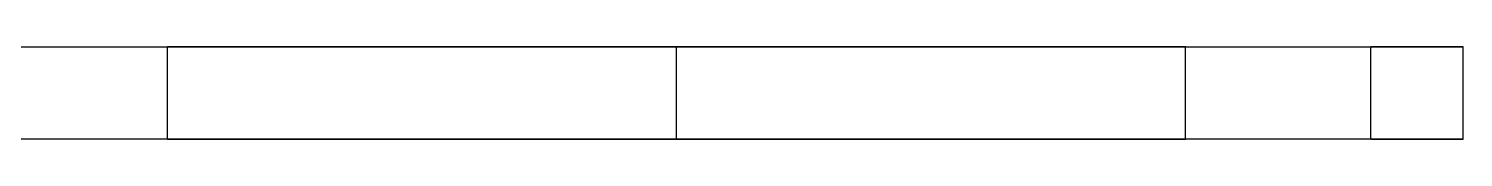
# Model space of a CAD drawing. Header units: metres. Extents: x 0 to 420, y 0 to 297.
# Drawn here: x 285 to 316, y 92 to 94 of the extents above; entities that cross this region are included whole.
import ezdxf

# ---------------------------------------------------------------- set-up
doc = ezdxf.new("R2010")
doc.units = ezdxf.units.M
doc.header["$LTSCALE"] = 0.5
doc.layers.add('GEOMETRY', color=7, linetype='Continuous')

msp = doc.modelspace()

# ---------------------------------------------------------------- linework, layer by layer
at = {"layer": 'GEOMETRY'}
for p, q in [((263, 94), (314, 94)), ((263, 94), (314, 94)), ((288.06, 94), (288, 94)), ((288, 94), (288.015, 94)), ((288, 92), (288, 94)), ((288.015, 94), (288.03, 94)), ((288.03, 94), (288.045, 94)), ((288.045, 94), (288.061, 94)), ((288.121, 94), (288.06, 94)), ((288.061, 94), (288.089, 94)), ((288.089, 94), (288.134, 94)), ((288.181, 94), (288.121, 94)), ((288.134, 94), (288.179, 94)), ((288.179, 94), (288.224, 94)), ((288.241, 94), (288.181, 94)), ((288.224, 94), (288.269, 94)), ((288.352, 94), (288.241, 94)), ((288.269, 94), (288.34, 94)), ((288.34, 94), (288.415, 94)), ((288.53, 94), (288.352, 94)), ((288.415, 94), (288.489, 94)), ((288.489, 94), (288.564, 94)), ((288.708, 94), (288.53, 94)), ((288.564, 94), (288.647, 94)), ((288.647, 94), (288.75, 94)), ((288.886, 94), (288.708, 94)), ((288.75, 94), (288.853, 94)), ((288.853, 94), (288.957, 94)), ((289.064, 94), (288.886, 94)), ((288.957, 94), (289.06, 94)), ((289.06, 94), (289.183, 94)), ((289.335, 94), (289.064, 94)), ((289.183, 94), (289.313, 94)), ((289.313, 94), (289.444, 94)), ((289.622, 94), (289.335, 94)), ((289.444, 94), (289.574, 94)), ((289.574, 94), (289.708, 94)), ((289.908, 94), (289.622, 94)), ((289.708, 94), (289.864, 94)), ((289.864, 94), (290.021, 94)), ((290.195, 94), (289.908, 94)), ((290.021, 94), (290.177, 94)), ((290.177, 94), (290.333, 94)), ((290.509, 94), (290.195, 94)), ((290.333, 94), (290.503, 94)), ((290.503, 94), (290.682, 94)), ((290.89, 94), (290.509, 94)), ((290.682, 94), (290.862, 94)), ((290.862, 94), (291.042, 94)), ((291.271, 94), (290.89, 94)), ((291.042, 94), (291.222, 94)), ((291.222, 94), (291.423, 94)), ((291.652, 94), (291.271, 94)), ((291.423, 94), (291.624, 94)), ((291.624, 94), (291.825, 94)), ((292.033, 94), (291.652, 94)), ((291.825, 94), (292.027, 94)), ((292.027, 94), (292.236, 94)), ((292.467, 94), (292.033, 94)), ((292.236, 94), (292.456, 94)), ((292.456, 94), (292.676, 94)), ((292.924, 94), (292.467, 94)), ((292.676, 94), (292.896, 94)), ((292.896, 94), (293.116, 94)), ((293.38, 94), (292.924, 94)), ((293.116, 94), (293.35, 94)), ((293.35, 94), (293.586, 94)), ((293.836, 94), (293.38, 94)), ((293.586, 94), (293.822, 94)), ((293.822, 94), (294.059, 94)), ((294.3, 94), (293.836, 94)), ((294.059, 94), (294.299, 94)), ((294.299, 94), (294.548, 94)), ((294.809, 94), (294.3, 94)), ((294.548, 94), (294.797, 94)), ((294.797, 94), (295.046, 94)), ((295.317, 94), (294.809, 94)), ((295.046, 94), (295.296, 94)), ((295.296, 94), (295.552, 94)), ((295.826, 94), (295.317, 94)), ((295.552, 94), (295.811, 94)), ((295.811, 94), (296.071, 94)), ((296.334, 94), (295.826, 94)), ((296.071, 94), (296.33, 94)), ((296.33, 94), (296.59, 94)), ((296.858, 94), (296.334, 94)), ((296.59, 94), (296.856, 94)), ((296.856, 94), (297.122, 94)), ((297.394, 94), (296.858, 94)), ((297.122, 94), (297.388, 94)), ((297.388, 94), (297.654, 94)), ((297.929, 94), (297.394, 94)), ((297.654, 94), (297.922, 94)), ((297.922, 94), (298.192, 94)), ((298.465, 94), (297.929, 94)), ((298.192, 94), (298.461, 94)), ((298.461, 94), (298.731, 94)), ((299, 94), (298.465, 94)), ((298.731, 94), (299, 94)), ((299, 94), (299.269, 94)), ((299.535, 94), (299, 94)), ((299, 93.969), (299, 94)), ((299, 93.937), (299, 93.969)), ((299, 93.906), (299, 93.937)), ((299.269, 94), (299.539, 94)), ((300.071, 94), (299.535, 94)), ((299.539, 94), (299.808, 94)), ((299.808, 94), (300.078, 94)), ((300.606, 94), (300.071, 94)), ((300.078, 94), (300.346, 94)), ((300.346, 94), (300.612, 94)), ((301.142, 94), (300.606, 94)), ((300.612, 94), (300.878, 94)), ((300.878, 94), (301.144, 94)), ((301.666, 94), (301.142, 94)), ((301.144, 94), (301.41, 94)), ((301.41, 94), (301.67, 94)), ((302.174, 94), (301.666, 94)), ((301.67, 94), (301.929, 94)), ((301.929, 94), (302.189, 94)), ((302.683, 94), (302.174, 94)), ((302.189, 94), (302.448, 94)), ((302.448, 94), (302.704, 94)), ((303.191, 94), (302.683, 94)), ((302.704, 94), (302.954, 94)), ((302.954, 94), (303.203, 94)), ((303.7, 94), (303.191, 94)), ((303.203, 94), (303.452, 94)), ((303.452, 94), (303.701, 94)), ((304.164, 94), (303.7, 94)), ((303.701, 94), (303.941, 94)), ((303.941, 94), (304.178, 94)), ((304.62, 94), (304.164, 94)), ((304.178, 94), (304.414, 94)), ((304.414, 94), (304.65, 94)), ((305.076, 94), (304.62, 94)), ((304.65, 94), (304.884, 94)), ((304.884, 94), (305.104, 94)), ((305.533, 94), (305.076, 94)), ((305.104, 94), (305.324, 94)), ((305.324, 94), (305.544, 94)), ((305.967, 94), (305.533, 94)), ((305.544, 94), (305.764, 94)), ((305.764, 94), (305.973, 94)), ((306.348, 94), (305.967, 94)), ((305.973, 94), (306.175, 94)), ((306.175, 94), (306.376, 94)), ((306.729, 94), (306.348, 94)), ((306.376, 94), (306.577, 94)), ((306.577, 94), (306.778, 94)), ((307.11, 94), (306.729, 94)), ((306.778, 94), (306.958, 94)), ((306.958, 94), (307.138, 94)), ((307.491, 94), (307.11, 94)), ((307.138, 94), (307.318, 94)), ((307.318, 94), (307.497, 94)), ((307.805, 94), (307.491, 94)), ((307.497, 94), (307.667, 94)), ((307.667, 94), (307.823, 94)), ((308.092, 94), (307.805, 94)), ((307.823, 94), (307.979, 94)), ((307.979, 94), (308.136, 94)), ((308.378, 94), (308.092, 94)), ((308.136, 94), (308.292, 94)), ((308.292, 94), (308.426, 94)), ((308.665, 94), (308.378, 94)), ((308.426, 94), (308.556, 94)), ((308.556, 94), (308.687, 94)), ((308.936, 94), (308.665, 94)), ((308.687, 94), (308.817, 94)), ((308.817, 94), (308.94, 94)), ((309.114, 94), (308.936, 94)), ((308.94, 94), (309.043, 94)), ((309.043, 94), (309.147, 94)), ((309.292, 94), (309.114, 94)), ((309.147, 94), (309.25, 94)), ((309.25, 94), (309.353, 94)), ((309.47, 94), (309.292, 94)), ((309.353, 94), (309.436, 94)), ((309.436, 94), (309.511, 94)), ((309.648, 94), (309.47, 94)), ((309.511, 94), (309.585, 94)), ((309.585, 94), (309.66, 94)), ((309.759, 94), (309.648, 94)), ((309.66, 94), (309.731, 94)), ((309.731, 94), (309.776, 94)), ((309.819, 94), (309.759, 94)), ((309.776, 94), (309.821, 94)), ((309.879, 94), (309.819, 94)), ((309.821, 94), (309.866, 94)), ((309.866, 94), (309.911, 94)), ((309.94, 94), (309.879, 94)), ((309.911, 94), (309.939, 94)), ((309.939, 94), (309.955, 94)), ((310, 94), (309.94, 94)), ((309.955, 94), (309.97, 94)), ((309.97, 94), (309.985, 94)), ((309.985, 94), (310, 94)), ((310, 92), (310, 94)), ((314.049, 94), (314, 94)), ((314, 94), (314.049, 94)), ((314, 92), (314, 94)), ((314, 92), (314, 94)), ((314.098, 94), (314.049, 94)), ((314.049, 94), (314.098, 94)), ((314.147, 94), (314.098, 94)), ((314.098, 94), (314.147, 94)), ((314.196, 94), (314.147, 94)), ((314.147, 94), (314.196, 94)), ((314.245, 94), (314.196, 94)), ((314.196, 94), (314.245, 94)), ((314.293, 94), (314.245, 94)), ((314.245, 94), (314.293, 94)), ((314.341, 94), (314.293, 94)), ((314.293, 94), (314.341, 94)), ((314.39, 94), (314.341, 94)), ((314.341, 94), (314.39, 94)), ((314.438, 94), (314.39, 94)), ((314.39, 94), (314.438, 94)), ((314.485, 94), (314.438, 94)), ((314.438, 94), (314.485, 94)), ((314.533, 94), (314.485, 94)), ((314.485, 94), (314.533, 94)), ((314.58, 94), (314.533, 94)), ((314.533, 94), (314.58, 94)), ((314.627, 94), (314.58, 94)), ((314.58, 94), (314.627, 94)), ((314.674, 94), (314.627, 94)), ((314.627, 94), (314.674, 94)), ((314.719, 94), (314.674, 94)), ((314.674, 94), (314.719, 94)), ((314.764, 94), (314.719, 94)), ((314.719, 94), (314.764, 94)), ((314.809, 94), (314.764, 94)), ((314.764, 94), (314.809, 94)), ((314.855, 94), (314.809, 94)), ((314.809, 94), (314.855, 94)), ((314.898, 94), (314.855, 94)), ((314.855, 94), (314.898, 94)), ((314.941, 94), (314.898, 94)), ((314.898, 94), (314.941, 94)), ((314.984, 94), (314.941, 94)), ((314.941, 94), (314.984, 94)), ((315.027, 94), (314.984, 94)), ((314.984, 94), (315.027, 94)), ((315.07, 94), (315.027, 94)), ((315.027, 94), (315.07, 94)), ((315.11, 94), (315.07, 94)), ((315.07, 94), (315.11, 94)), ((315.15, 94), (315.11, 94)), ((315.11, 94), (315.15, 94)), ((315.19, 94), (315.15, 94)), ((315.15, 94), (315.19, 94)), ((315.23, 94), (315.19, 94)), ((315.19, 94), (315.23, 94)), ((315.268, 94), (315.23, 94)), ((315.23, 94), (315.268, 94)), ((315.304, 94), (315.268, 94)), ((315.268, 94), (315.304, 94)), ((315.341, 94), (315.304, 94)), ((315.304, 94), (315.341, 94)), ((315.378, 94), (315.341, 94)), ((315.341, 94), (315.378, 94)), ((315.414, 94), (315.378, 94)), ((315.378, 94), (315.414, 94)), ((315.447, 94), (315.414, 94)), ((315.414, 94), (315.447, 94)), ((315.48, 94), (315.447, 94)), ((315.447, 94), (315.48, 94)), ((315.512, 94), (315.48, 94)), ((315.48, 94), (315.512, 94)), ((315.545, 94), (315.512, 94)), ((315.512, 94), (315.545, 94)), ((315.576, 94), (315.545, 94)), ((315.545, 94), (315.576, 94)), ((315.604, 94), (315.576, 94)), ((315.576, 94), (315.604, 94)), ((315.633, 94), (315.604, 94)), ((315.604, 94), (315.633, 94)), ((315.661, 94), (315.633, 94)), ((315.633, 94), (315.661, 94)), ((315.689, 94), (315.661, 94)), ((315.661, 94), (315.689, 94)), ((315.714, 94), (315.689, 94)), ((315.689, 94), (315.714, 94)), ((315.738, 94), (315.714, 94)), ((315.714, 94), (315.738, 94)), ((315.761, 94), (315.738, 94)), ((315.738, 94), (315.761, 94)), ((315.785, 94), (315.761, 94)), ((315.761, 94), (315.785, 94)), ((315.807, 94), (315.785, 94)), ((315.785, 94), (315.807, 94)), ((315.826, 94), (315.807, 94)), ((315.807, 94), (315.826, 94)), ((315.845, 94), (315.826, 94)), ((315.826, 94), (315.845, 94)), ((315.864, 94), (315.845, 94)), ((315.845, 94), (315.864, 94)), ((315.882, 94), (315.864, 94)), ((315.864, 94), (315.882, 94)), ((315.897, 94), (315.882, 94)), ((315.882, 94), (315.897, 94)), ((315.911, 94), (315.897, 94)), ((315.897, 94), (315.911, 94)), ((315.925, 94), (315.911, 94)), ((315.911, 94), (315.925, 94)), ((315.938, 94), (315.925, 94)), ((315.925, 94), (315.938, 94)), ((315.951, 94), (315.938, 94)), ((315.938, 94), (315.951, 94)), ((315.959, 94), (315.951, 94)), ((315.951, 94), (315.959, 94)), ((315.967, 94), (315.959, 94)), ((315.959, 94), (315.967, 94)), ((315.976, 94), (315.967, 94)), ((315.967, 94), (315.976, 94)), ((315.984, 94), (315.976, 94)), ((315.976, 94), (315.984, 94)), ((315.989, 94), (315.984, 94)), ((315.984, 94), (315.989, 94)), ((315.992, 94), (315.989, 94)), ((315.989, 94), (315.992, 94)), ((315.994, 94), (315.992, 94)), ((315.992, 94), (315.994, 94)), ((315.997, 94), (315.994, 94)), ((315.994, 94), (315.997, 94)), ((316, 94), (315.997, 94)), ((315.997, 94), (316, 94)), ((316, 92), (316, 94)), ((316, 92), (316, 94)), ((299, 93.875), (299, 93.906)), ((299, 93.844), (299, 93.875)), ((299, 93.812), (299, 93.844)), ((299, 93.781), (299, 93.812)), ((299, 93.75), (299, 93.781)), ((299, 93.719), (299, 93.75)), ((299, 93.687), (299, 93.719)), ((299, 93.656), (299, 93.687)), ((299, 93.625), (299, 93.656)), ((299, 93.594), (299, 93.625)), ((299, 93.562), (299, 93.594)), ((299, 93.531), (299, 93.562)), ((299, 93.5), (299, 93.531)), ((299, 93.469), (299, 93.5)), ((299, 93.437), (299, 93.469)), ((299, 93.406), (299, 93.437)), ((299, 93.375), (299, 93.406)), ((299, 93.344), (299, 93.375)), ((299, 93.312), (299, 93.344)), ((299, 93.281), (299, 93.312)), ((299, 93.25), (299, 93.281)), ((299, 93.219), (299, 93.25)), ((299, 93.187), (299, 93.219)), ((299, 93.156), (299, 93.187)), ((299, 93.125), (299, 93.156)), ((299, 93.094), (299, 93.125)), ((299, 93.062), (299, 93.094)), ((299, 93.031), (299, 93.062)), ((299, 93), (299, 93.031)), ((299, 92.969), (299, 93)), ((299, 92.937), (299, 92.969)), ((299, 92.906), (299, 92.937)), ((299, 92.875), (299, 92.906)), ((299, 92.844), (299, 92.875)), ((299, 92.812), (299, 92.844)), ((299, 92.781), (299, 92.812)), ((299, 92.75), (299, 92.781)), ((299, 92.719), (299, 92.75)), ((299, 92.687), (299, 92.719)), ((299, 92.656), (299, 92.687)), ((299, 92.625), (299, 92.656)), ((299, 92.594), (299, 92.625)), ((299, 92.562), (299, 92.594)), ((299, 92.531), (299, 92.562)), ((299, 92.5), (299, 92.531)), ((299, 92.469), (299, 92.5)), ((299, 92.437), (299, 92.469)), ((299, 92.406), (299, 92.437)), ((299, 92.375), (299, 92.406)), ((299, 92.344), (299, 92.375)), ((299, 92.312), (299, 92.344)), ((299, 92.281), (299, 92.312)), ((299, 92.25), (299, 92.281)), ((299, 92.219), (299, 92.25)), ((299, 92.187), (299, 92.219)), ((299, 92.156), (299, 92.187)), ((299, 92.125), (299, 92.156)), ((299, 92.094), (299, 92.125)), ((299, 92.062), (299, 92.094)), ((314, 92), (263, 92)), ((314, 92), (263, 92)), ((288.06, 92), (288, 92)), ((288, 92), (288.015, 92)), ((288.015, 92), (288.03, 92)), ((288.03, 92), (288.045, 92)), ((288.045, 92), (288.061, 92)), ((288.121, 92), (288.06, 92)), ((288.061, 92), (288.089, 92)), ((288.089, 92), (288.134, 92)), ((288.181, 92), (288.121, 92)), ((288.134, 92), (288.179, 92)), ((288.179, 92), (288.224, 92)), ((288.241, 92), (288.181, 92)), ((288.224, 92), (288.269, 92)), ((288.352, 92), (288.241, 92)), ((288.269, 92), (288.34, 92)), ((288.34, 92), (288.415, 92)), ((288.53, 92), (288.352, 92)), ((288.415, 92), (288.489, 92)), ((288.489, 92), (288.564, 92)), ((288.708, 92), (288.53, 92)), ((288.564, 92), (288.647, 92)), ((288.647, 92), (288.75, 92)), ((288.886, 92), (288.708, 92)), ((288.75, 92), (288.853, 92)), ((288.853, 92), (288.957, 92)), ((289.064, 92), (288.886, 92)), ((288.957, 92), (289.06, 92)), ((289.06, 92), (289.183, 92)), ((289.335, 92), (289.064, 92)), ((289.183, 92), (289.313, 92)), ((289.313, 92), (289.444, 92)), ((289.622, 92), (289.335, 92)), ((289.444, 92), (289.574, 92)), ((289.574, 92), (289.708, 92)), ((289.908, 92), (289.622, 92)), ((289.708, 92), (289.864, 92)), ((289.864, 92), (290.021, 92)), ((290.195, 92), (289.908, 92)), ((290.021, 92), (290.177, 92)), ((290.177, 92), (290.333, 92)), ((290.509, 92), (290.195, 92)), ((290.333, 92), (290.503, 92)), ((290.503, 92), (290.682, 92)), ((290.89, 92), (290.509, 92)), ((290.682, 92), (290.862, 92)), ((290.862, 92), (291.042, 92)), ((291.271, 92), (290.89, 92)), ((291.042, 92), (291.222, 92)), ((291.222, 92), (291.423, 92)), ((291.652, 92), (291.271, 92)), ((291.423, 92), (291.624, 92)), ((291.624, 92), (291.825, 92)), ((292.033, 92), (291.652, 92)), ((291.825, 92), (292.027, 92)), ((292.027, 92), (292.236, 92)), ((292.467, 92), (292.033, 92)), ((292.236, 92), (292.456, 92)), ((292.456, 92), (292.676, 92)), ((292.924, 92), (292.467, 92)), ((292.676, 92), (292.896, 92)), ((292.896, 92), (293.116, 92)), ((293.38, 92), (292.924, 92)), ((293.116, 92), (293.35, 92)), ((293.35, 92), (293.586, 92)), ((293.836, 92), (293.38, 92)), ((293.586, 92), (293.822, 92)), ((293.822, 92), (294.059, 92)), ((294.3, 92), (293.836, 92)), ((294.059, 92), (294.299, 92)), ((294.299, 92), (294.548, 92)), ((294.809, 92), (294.3, 92)), ((294.548, 92), (294.797, 92)), ((294.797, 92), (295.046, 92)), ((295.317, 92), (294.809, 92)), ((295.046, 92), (295.296, 92)), ((295.296, 92), (295.552, 92)), ((295.826, 92), (295.317, 92)), ((295.552, 92), (295.811, 92)), ((295.811, 92), (296.071, 92)), ((296.334, 92), (295.826, 92)), ((296.071, 92), (296.33, 92)), ((296.33, 92), (296.59, 92)), ((296.858, 92), (296.334, 92)), ((296.59, 92), (296.856, 92)), ((296.856, 92), (297.122, 92)), ((297.394, 92), (296.858, 92)), ((297.122, 92), (297.388, 92)), ((297.388, 92), (297.654, 92)), ((297.929, 92), (297.394, 92)), ((297.654, 92), (297.922, 92)), ((297.922, 92), (298.192, 92)), ((298.465, 92), (297.929, 92)), ((298.192, 92), (298.461, 92)), ((298.461, 92), (298.731, 92)), ((299, 92), (298.465, 92)), ((298.731, 92), (299, 92)), ((299, 92.031), (299, 92.062)), ((299, 92), (299, 92.031)), ((299, 92), (299.269, 92)), ((299.535, 92), (299, 92)), ((299.269, 92), (299.539, 92)), ((300.071, 92), (299.535, 92)), ((299.539, 92), (299.808, 92)), ((299.808, 92), (300.078, 92)), ((300.606, 92), (300.071, 92)), ((300.078, 92), (300.346, 92)), ((300.346, 92), (300.612, 92)), ((301.142, 92), (300.606, 92)), ((300.612, 92), (300.878, 92)), ((300.878, 92), (301.144, 92)), ((301.666, 92), (301.142, 92)), ((301.144, 92), (301.41, 92)), ((301.41, 92), (301.67, 92)), ((302.174, 92), (301.666, 92)), ((301.67, 92), (301.929, 92)), ((301.929, 92), (302.189, 92)), ((302.683, 92), (302.174, 92)), ((302.189, 92), (302.448, 92)), ((302.448, 92), (302.704, 92)), ((303.191, 92), (302.683, 92)), ((302.704, 92), (302.954, 92)), ((302.954, 92), (303.203, 92)), ((303.7, 92), (303.191, 92)), ((303.203, 92), (303.452, 92)), ((303.452, 92), (303.701, 92)), ((304.164, 92), (303.7, 92)), ((303.701, 92), (303.941, 92)), ((303.941, 92), (304.178, 92)), ((304.62, 92), (304.164, 92)), ((304.178, 92), (304.414, 92)), ((304.414, 92), (304.65, 92)), ((305.076, 92), (304.62, 92)), ((304.65, 92), (304.884, 92)), ((304.884, 92), (305.104, 92)), ((305.533, 92), (305.076, 92)), ((305.104, 92), (305.324, 92)), ((305.324, 92), (305.544, 92)), ((305.967, 92), (305.533, 92)), ((305.544, 92), (305.764, 92)), ((305.764, 92), (305.973, 92)), ((306.348, 92), (305.967, 92)), ((305.973, 92), (306.175, 92)), ((306.175, 92), (306.376, 92)), ((306.729, 92), (306.348, 92)), ((306.376, 92), (306.577, 92)), ((306.577, 92), (306.778, 92)), ((307.11, 92), (306.729, 92)), ((306.778, 92), (306.958, 92)), ((306.958, 92), (307.138, 92)), ((307.491, 92), (307.11, 92)), ((307.138, 92), (307.318, 92)), ((307.318, 92), (307.497, 92)), ((307.805, 92), (307.491, 92)), ((307.497, 92), (307.667, 92)), ((307.667, 92), (307.823, 92)), ((308.092, 92), (307.805, 92)), ((307.823, 92), (307.979, 92)), ((307.979, 92), (308.136, 92)), ((308.378, 92), (308.092, 92)), ((308.136, 92), (308.292, 92)), ((308.292, 92), (308.426, 92)), ((308.665, 92), (308.378, 92)), ((308.426, 92), (308.556, 92)), ((308.556, 92), (308.687, 92)), ((308.936, 92), (308.665, 92)), ((308.687, 92), (308.817, 92)), ((308.817, 92), (308.94, 92)), ((309.114, 92), (308.936, 92)), ((308.94, 92), (309.043, 92)), ((309.043, 92), (309.147, 92)), ((309.292, 92), (309.114, 92)), ((309.147, 92), (309.25, 92)), ((309.25, 92), (309.353, 92)), ((309.47, 92), (309.292, 92)), ((309.353, 92), (309.436, 92)), ((309.436, 92), (309.511, 92)), ((309.648, 92), (309.47, 92)), ((309.511, 92), (309.585, 92)), ((309.585, 92), (309.66, 92)), ((309.759, 92), (309.648, 92)), ((309.66, 92), (309.731, 92)), ((309.731, 92), (309.776, 92)), ((309.819, 92), (309.759, 92)), ((309.776, 92), (309.821, 92)), ((309.879, 92), (309.819, 92)), ((309.821, 92), (309.866, 92)), ((309.866, 92), (309.911, 92)), ((309.94, 92), (309.879, 92)), ((309.911, 92), (309.939, 92)), ((309.939, 92), (309.955, 92)), ((310, 92), (309.94, 92)), ((309.955, 92), (309.97, 92)), ((309.97, 92), (309.985, 92)), ((309.985, 92), (310, 92)), ((314, 92), (314.049, 92)), ((314.049, 92), (314, 92)), ((314.049, 92), (314.098, 92)), ((314.098, 92), (314.049, 92)), ((314.098, 92), (314.147, 92)), ((314.147, 92), (314.098, 92)), ((314.147, 92), (314.196, 92)), ((314.196, 92), (314.147, 92)), ((314.196, 92), (314.245, 92)), ((314.245, 92), (314.196, 92)), ((314.245, 92), (314.293, 92)), ((314.293, 92), (314.245, 92)), ((314.293, 92), (314.341, 92)), ((314.341, 92), (314.293, 92)), ((314.341, 92), (314.39, 92)), ((314.39, 92), (314.341, 92)), ((314.39, 92), (314.438, 92)), ((314.438, 92), (314.39, 92)), ((314.438, 92), (314.485, 92)), ((314.485, 92), (314.438, 92)), ((314.485, 92), (314.533, 92)), ((314.533, 92), (314.485, 92)), ((314.533, 92), (314.58, 92)), ((314.58, 92), (314.533, 92)), ((314.58, 92), (314.627, 92)), ((314.627, 92), (314.58, 92)), ((314.627, 92), (314.674, 92)), ((314.674, 92), (314.627, 92)), ((314.674, 92), (314.719, 92)), ((314.719, 92), (314.674, 92)), ((314.719, 92), (314.764, 92)), ((314.764, 92), (314.719, 92)), ((314.764, 92), (314.809, 92)), ((314.809, 92), (314.764, 92)), ((314.809, 92), (314.855, 92)), ((314.855, 92), (314.809, 92)), ((314.855, 92), (314.898, 92)), ((314.898, 92), (314.855, 92)), ((314.898, 92), (314.941, 92)), ((314.941, 92), (314.898, 92)), ((314.941, 92), (314.984, 92)), ((314.984, 92), (314.941, 92)), ((314.984, 92), (315.027, 92)), ((315.027, 92), (314.984, 92)), ((315.027, 92), (315.07, 92)), ((315.07, 92), (315.027, 92)), ((315.07, 92), (315.11, 92)), ((315.11, 92), (315.07, 92)), ((315.11, 92), (315.15, 92)), ((315.15, 92), (315.11, 92)), ((315.15, 92), (315.19, 92)), ((315.19, 92), (315.15, 92)), ((315.19, 92), (315.23, 92)), ((315.23, 92), (315.19, 92)), ((315.23, 92), (315.268, 92)), ((315.268, 92), (315.23, 92)), ((315.268, 92), (315.304, 92)), ((315.304, 92), (315.268, 92)), ((315.304, 92), (315.341, 92)), ((315.341, 92), (315.304, 92)), ((315.341, 92), (315.378, 92)), ((315.378, 92), (315.341, 92)), ((315.378, 92), (315.414, 92)), ((315.414, 92), (315.378, 92)), ((315.414, 92), (315.447, 92)), ((315.447, 92), (315.414, 92)), ((315.447, 92), (315.48, 92)), ((315.48, 92), (315.447, 92)), ((315.48, 92), (315.512, 92)), ((315.512, 92), (315.48, 92)), ((315.512, 92), (315.545, 92)), ((315.545, 92), (315.512, 92)), ((315.545, 92), (315.576, 92)), ((315.576, 92), (315.545, 92)), ((315.576, 92), (315.604, 92)), ((315.604, 92), (315.576, 92)), ((315.604, 92), (315.633, 92)), ((315.633, 92), (315.604, 92)), ((315.633, 92), (315.661, 92)), ((315.661, 92), (315.633, 92)), ((315.661, 92), (315.689, 92)), ((315.689, 92), (315.661, 92)), ((315.689, 92), (315.714, 92)), ((315.714, 92), (315.689, 92)), ((315.714, 92), (315.738, 92)), ((315.738, 92), (315.714, 92)), ((315.738, 92), (315.761, 92)), ((315.761, 92), (315.738, 92)), ((315.761, 92), (315.785, 92)), ((315.785, 92), (315.761, 92)), ((315.785, 92), (315.807, 92)), ((315.807, 92), (315.785, 92)), ((315.807, 92), (315.826, 92)), ((315.826, 92), (315.807, 92)), ((315.826, 92), (315.845, 92)), ((315.845, 92), (315.826, 92)), ((315.845, 92), (315.864, 92)), ((315.864, 92), (315.845, 92)), ((315.864, 92), (315.882, 92)), ((315.882, 92), (315.864, 92)), ((315.882, 92), (315.897, 92)), ((315.897, 92), (315.882, 92)), ((315.897, 92), (315.911, 92)), ((315.911, 92), (315.897, 92)), ((315.911, 92), (315.925, 92)), ((315.925, 92), (315.911, 92)), ((315.925, 92), (315.938, 92)), ((315.938, 92), (315.925, 92)), ((315.938, 92), (315.951, 92)), ((315.951, 92), (315.938, 92)), ((315.951, 92), (315.959, 92)), ((315.959, 92), (315.951, 92)), ((315.959, 92), (315.967, 92)), ((315.967, 92), (315.959, 92)), ((315.967, 92), (315.976, 92)), ((315.976, 92), (315.967, 92)), ((315.976, 92), (315.984, 92)), ((315.984, 92), (315.976, 92)), ((315.984, 92), (315.989, 92)), ((315.989, 92), (315.984, 92)), ((315.989, 92), (315.992, 92)), ((315.992, 92), (315.989, 92)), ((315.992, 92), (315.994, 92)), ((315.994, 92), (315.992, 92)), ((315.994, 92), (315.997, 92)), ((315.997, 92), (315.994, 92)), ((315.997, 92), (316, 92)), ((316, 92), (315.997, 92))]:
    msp.add_line(p, q, dxfattribs=at)

doc.saveas('drawing.dxf')
